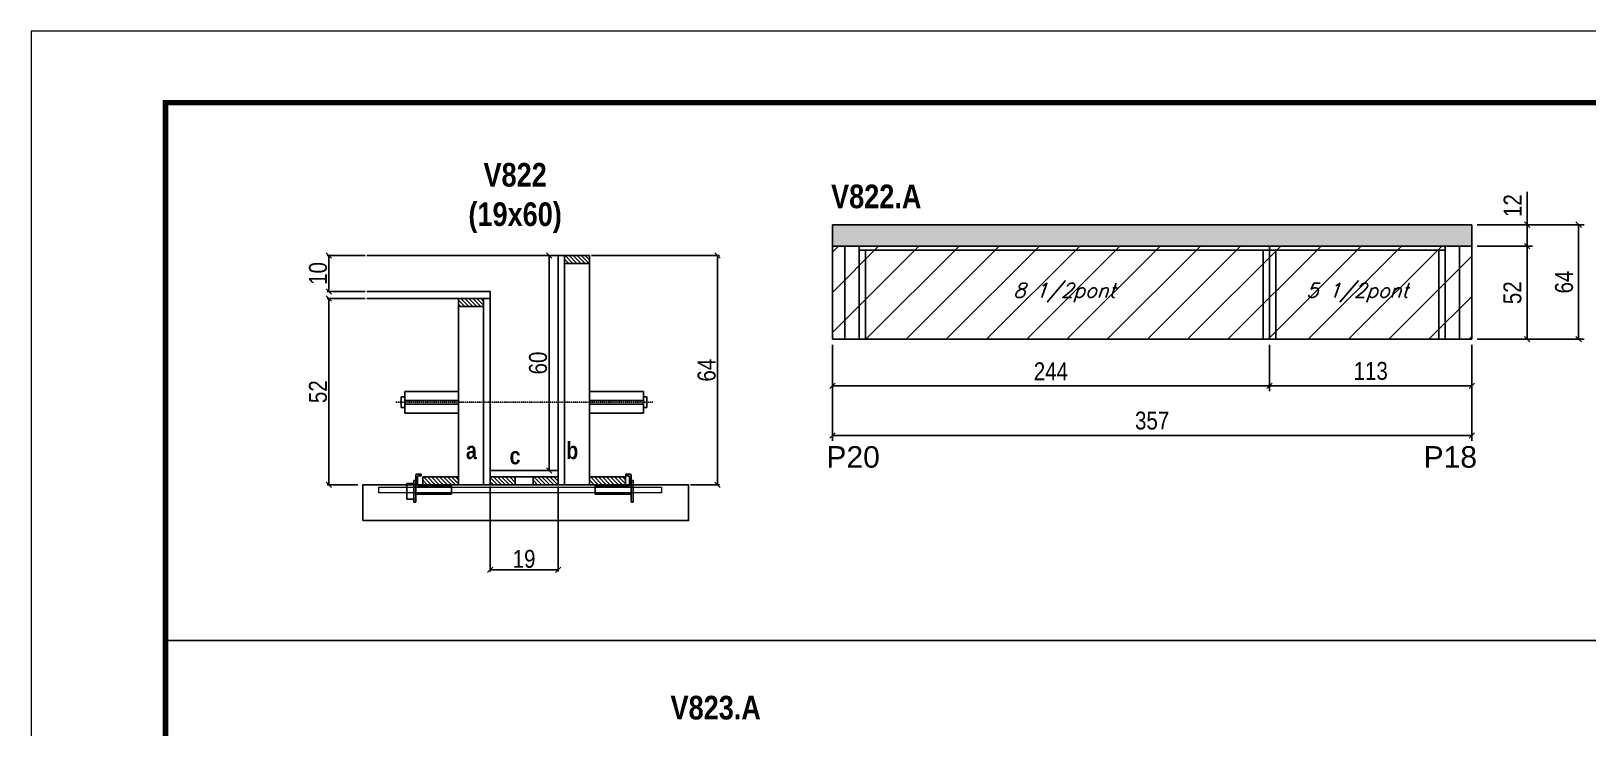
# Model space of a CAD drawing. Extents: x 3309 to 9590, y -2522 to 14608.
# Drawn here: x 4908 to 5777, y 9625 to 10014 of the extents above; entities that cross this region are included whole.
import ezdxf

# ---------------------------------------------------------------- set-up
doc = ezdxf.new("R2010")
doc.units = 0
doc.linetypes.add('DASHED', pattern=[0.75, 0.5, -0.25])
doc.linetypes.add('HIDDEN', pattern=[0.375, 0.25, -0.125])
for name, color, linetype in [('5', 5, 'Continuous'), ('barrote', 251, 'Continuous'), ('COTA', 241, 'Continuous'), ('detalhes', 4, 'Continuous'), ('NOMENCLATURA', 7, 'Continuous'), ('Painéis', 200, 'Continuous'), ('presilha', 1, 'Continuous'), ('SARR_2.2x10', 60, 'Continuous'), ('SARR_2.2x7', 40, 'Continuous'), ('SARR_3.5x7', 81, 'Continuous'), ('TENSOR', 3, 'Continuous'), ('texto', 7, 'Continuous')]:
    doc.layers.add(name, color=color, linetype=linetype)
for name, color, linetype, lineweight in [('CONCRETO', 251, 'Continuous', 25), ('Folhas', 255, 'Continuous', 9), ('Hachura', 251, 'Continuous', 9), ('SARRAFO DE PRESSAO', 251, 'DASHED', 9), ('SCO-___-LAJ', 2, 'Continuous', 0)]:
    doc.layers.add(name, color=color, linetype=linetype, lineweight=lineweight)
doc.styles.add('COTA TECNICA', font='techl___.ttf', dxfattribs={"height": 10})
doc.styles.add('COTA TECNICA 2X', font='techl___.ttf', dxfattribs={"height": 10})
doc.styles.add('Romans', font='romans.shx')
doc.styles.get("Standard").update_dxf_attribs({"font": 'arial.ttf'})
doc.styles.add('TECNICA', font='techb___.ttf', dxfattribs={"height": 10})
doc.dimstyles.new('PAINEL', dxfattribs={"dimtxt": 10, "dimasz": 3, "dimexe": 3, "dimexo": 3, "dimgap": 3, "dimtad": 1, "dimdec": 1, "dimzin": 12, "dimdsep": 46, "dimtxsty": 'COTA TECNICA', "dimblk1": 'OBLIQUE', "dimblk2": 'OBLIQUE', "dimsah": 1, "dimcen": 0.9, "dimclrd": 4, "dimclre": 4, "dimclrt": 240, "dimadec": 1, "dimazin": 3, "dimtfac": 1, "dimtdec": 1, "dimtmove": 0, "dimatfit": 3, "dimfxl": 1, "dimtolj": 1, "dimtzin": 12, "dimarcsym": 0})
doc.dimstyles.new('SECAO', dxfattribs={"dimscale": 0.333333, "dimtxt": 5, "dimasz": 9, "dimexe": 3, "dimexo": 3, "dimgap": 3, "dimtad": 1, "dimdec": 1, "dimlfac": 0.5, "dimzin": 12, "dimdsep": 46, "dimtxsty": 'COTA TECNICA 2X', "dimblk1": 'OBLIQUE', "dimblk2": 'OBLIQUE', "dimsah": 1, "dimcen": 0.9, "dimclrd": 4, "dimclre": 4, "dimclrt": 240, "dimadec": 1, "dimazin": 3, "dimtfac": 1, "dimtdec": 1, "dimtmove": 0, "dimatfit": 3, "dimfxl": 1, "dimtolj": 1, "dimtzin": 12, "dimarcsym": 0})
pattern_1 = [(135, (38399.5762, -113751.8887), (-1.122532015, -1.122532015), [])]

# ---------------------------------------------------------------- blocks, each defined once
blk = doc.blocks.new('9999999999')
at = {"layer": 'Folhas'}
blk.add_lwpolyline([(98138.98, 34190.21), (99623.98, 34190.21), (99623.98, 35240.21), (98138.98, 35240.21)], close=True, dxfattribs=at)
at = {"layer": 'Folhas', "color": 30, "const_width": 3}
blk.add_lwpolyline([(98213.98, 34230.21), (99583.98, 34230.21), (99583.98, 35200.21), (98213.98, 35200.21)], close=True, dxfattribs=at)
blk = doc.blocks.new('_Oblique')
at = {"color": 0, "linetype": 'ByBlock', "lineweight": -2}
blk.add_line((-0.5, -0.5), (0.5, 0.5), dxfattribs=at)
blk = doc.blocks.new('*D1934')
at = {"layer": 'COTA', "color": 4, "lineweight": -2, "transparency": 16777216}
for p, q in [((5164.04, 9759.28), (5164.04, 9711.81)), ((5202.04, 9759.28), (5202.04, 9711.81)), ((5202.04, 9712.81), (5164.04, 9712.81))]:
    blk.add_line(p, q, dxfattribs=at)
at = {"layer": 'Defpoints', "color": 0, "transparency": 16777216}
for p in [(5164.04, 9760.28), (5202.04, 9760.28), (5164.04, 9712.81)]:
    blk.add_point(p, dxfattribs=at)
at = {"layer": 'COTA', "color": 4, "lineweight": -2, "transparency": 16777216, "xscale": 3, "yscale": 3, "zscale": 3, "rotation": 180}
blk.add_blockref('_Oblique', (5164.04, 9712.81), dxfattribs=at)
at = {"layer": 'COTA', "color": 4, "lineweight": -2, "transparency": 16777216, "xscale": 3, "yscale": 3, "zscale": 3}
blk.add_blockref('_Oblique', (5202.04, 9712.81), dxfattribs=at)
at = {"layer": 'COTA', "color": 240, "transparency": 16777216, "insert": (5183.04, 9718.9), "char_height": 10, "attachment_point": 5, "style": 'COTA TECNICA 2X'}
blk.add_mtext('\\A1;19', dxfattribs=at)
blk = doc.blocks.new('PRESILHA METÁLICA 1')
at = {"layer": 'presilha'}
for p, q in [((6, 15.5), (7.5, 15.5)), ((6, -2.5), (6, 15.5)), ((7.5, 10.6), (7.5, 19.9)), ((7.5, 15.5), (7.5, -2.5)), ((12, 21), (8.6, 21)), ((9, 11.6), (9, 18.9)), ((12, 19.5), (9.6, 19.5)), ((12, 21), (12, 19.5)), ((0, 13), (6, 13)), ((0, 13), (0, 0)), ((6, 0), (0, 0)), ((6, 13), (6, 0)), ((37.5, 4.1), (7.5, 4.1)), ((37.5, 11), (9.6, 11)), ((37.5, 11), (37.5, 4.1)), ((7.5, -2.5), (6, -2.5))]:
    blk.add_line(p, q, dxfattribs=at)
for centre, radius, start, end in [((8.6, 19.9), 1.14, 90, 180), ((9.6, 18.9), 0.57, 90, 180), ((9.6, 11.6), 0.57, 180, 270)]:
    blk.add_arc(centre, radius, start, end, dxfattribs=at)
blk = doc.blocks.new('PRESILHA METÁLICA 2')
at = {"layer": 'presilha'}
for p, q in [((-30.8, 13.5), (-30.8, 6.6)), ((-30.8, 13.5), (-2.8, 13.5)), ((-5.2, 23.5), (-5.2, 22)), ((-5.2, 23.5), (-1.9, 23.5)), ((-5.2, 22), (-2.8, 22)), ((-2.2, 14.1), (-2.2, 21.4)), ((0.8, 18), (-0.8, 18)), ((-0.8, 18), (-0.8, 0)), ((-0.8, 14.6), (-0.8, 22.4)), ((0.8, 0), (0.8, 18)), ((-30.8, 6.6), (-0.8, 6.6)), ((-0.8, 0), (0.8, 0))]:
    blk.add_line(p, q, dxfattribs=at)
for centre, radius, start, end in [((-2.8, 21.4), 0.57, 0, 90), ((-2.8, 14.1), 0.57, 270, 0), ((-1.9, 22.4), 1.14, 0, 90)]:
    blk.add_arc(centre, radius, start, end, dxfattribs=at)
blk = doc.blocks.new('*D1935')
at = {"layer": 'COTA', "color": 4, "lineweight": -2, "transparency": 16777216}
for p, q in [((5220.64, 9888.28), (5292.08, 9888.28)), ((5291.08, 9888.28), (5291.08, 9760.28)), ((5275.85, 9760.28), (5292.08, 9760.28))]:
    blk.add_line(p, q, dxfattribs=at)
at = {"layer": 'Defpoints', "color": 0, "transparency": 16777216}
for p in [(5219.64, 9888.28), (5274.85, 9760.28), (5291.08, 9760.28)]:
    blk.add_point(p, dxfattribs=at)
at = {"layer": 'COTA', "color": 4, "lineweight": -2, "transparency": 16777216, "xscale": 3, "yscale": 3, "zscale": 3}
for p, rotation in [((5291.08, 9888.28), 90), ((5291.08, 9760.28), 270)]:
    blk.add_blockref('_Oblique', p, dxfattribs=dict(at, rotation=rotation))
at = {"layer": 'COTA', "color": 240, "transparency": 16777216, "insert": (5284.98, 9824.28), "char_height": 10, "attachment_point": 5, "rotation": 90, "style": 'COTA TECNICA 2X'}
blk.add_mtext('\\A1;64', dxfattribs=at)
blk = doc.blocks.new('*D1936')
at = {"layer": 'COTA', "color": 4, "lineweight": -2, "transparency": 16777216}
for p, q in [((5094.34, 9864.28), (5073.12, 9864.28)), ((5074.12, 9864.28), (5074.12, 9760.28)), ((5090.22, 9760.28), (5073.12, 9760.28))]:
    blk.add_line(p, q, dxfattribs=at)
at = {"layer": 'Defpoints', "color": 0, "transparency": 16777216}
for p in [(5095.34, 9864.28, 0), (5074.12, 9760.28), (5091.22, 9760.28)]:
    blk.add_point(p, dxfattribs=at)
at = {"layer": 'COTA', "color": 4, "lineweight": -2, "transparency": 16777216, "xscale": 3, "yscale": 3, "zscale": 3}
for p, rotation in [((5074.12, 9864.28), 90), ((5074.12, 9760.28), 270)]:
    blk.add_blockref('_Oblique', p, dxfattribs=dict(at, rotation=rotation))
at = {"layer": 'COTA', "color": 240, "transparency": 16777216, "insert": (5068.01, 9812.28), "char_height": 10, "attachment_point": 5, "rotation": 90, "style": 'COTA TECNICA 2X'}
blk.add_mtext('\\A1;52', dxfattribs=at)
blk = doc.blocks.new('*D1937')
at = {"layer": 'COTA', "color": 4, "lineweight": -2, "transparency": 16777216}
for p, q in [((5201.04, 9888.28), (5195.96, 9888.28)), ((5196.96, 9768.28), (5196.96, 9888.28)), ((5201.04, 9768.28), (5195.96, 9768.28))]:
    blk.add_line(p, q, dxfattribs=at)
at = {"layer": 'Defpoints', "color": 0, "transparency": 16777216}
for p in [(5196.96, 9888.28), (5202.04, 9888.28), (5202.04, 9768.28)]:
    blk.add_point(p, dxfattribs=at)
at = {"layer": 'COTA', "color": 4, "lineweight": -2, "transparency": 16777216, "xscale": 3, "yscale": 3, "zscale": 3}
for p, rotation in [((5196.96, 9888.28), 90), ((5196.96, 9768.28), 270)]:
    blk.add_blockref('_Oblique', p, dxfattribs=dict(at, rotation=rotation))
at = {"layer": 'COTA', "color": 240, "transparency": 16777216, "insert": (5190.86, 9828.28), "char_height": 10, "attachment_point": 5, "rotation": 90, "style": 'COTA TECNICA 2X'}
blk.add_mtext('\\A1;60', dxfattribs=at)
blk = doc.blocks.new('*D1938')
at = {"layer": 'COTA', "color": 4, "lineweight": -2, "transparency": 16777216}
for p, q in [((5094.34, 9888.28), (5073.12, 9888.28)), ((5074.12, 9868.28), (5074.12, 9888.28)), ((5094.34, 9868.28), (5073.12, 9868.28))]:
    blk.add_line(p, q, dxfattribs=at)
at = {"layer": 'Defpoints', "color": 0, "transparency": 16777216}
for p in [(5074.12, 9888.28), (5095.34, 9888.28), (5095.34, 9868.28)]:
    blk.add_point(p, dxfattribs=at)
at = {"layer": 'COTA', "color": 4, "lineweight": -2, "transparency": 16777216, "xscale": 3, "yscale": 3, "zscale": 3}
for p, rotation in [((5074.12, 9888.28), 90), ((5074.12, 9868.28), 270)]:
    blk.add_blockref('_Oblique', p, dxfattribs=dict(at, rotation=rotation))
at = {"layer": 'COTA', "color": 240, "transparency": 16777216, "insert": (5068.02, 9878.28), "char_height": 10, "attachment_point": 5, "rotation": 90, "style": 'COTA TECNICA 2X'}
blk.add_mtext('\\A1;10', dxfattribs=at)
blk = doc.blocks.new('*D1939')
at = {"layer": 'COTA', "color": 4, "linetype": 'ByBlock', "lineweight": -2, "transparency": 16777216}
for p, q in [((5599.12, 9838.52), (5599.12, 9812.6)), ((5712.12, 9838.52), (5712.12, 9812.6)), ((5712.12, 9815.6), (5599.12, 9815.6))]:
    blk.add_line(p, q, dxfattribs=at)
at = {"layer": 'Defpoints', "color": 0, "linetype": 'ByBlock', "transparency": 16777216}
for p in [(5599.12, 9841.52), (5712.12, 9841.52), (5599.12, 9815.6)]:
    blk.add_point(p, dxfattribs=at)
at = {"layer": 'COTA', "color": 4, "linetype": 'ByBlock', "lineweight": -2, "transparency": 16777216, "xscale": 3, "yscale": 3, "zscale": 3, "rotation": 180}
blk.add_blockref('_Oblique', (5599.12, 9815.6), dxfattribs=at)
at = {"layer": 'COTA', "color": 4, "linetype": 'ByBlock', "lineweight": -2, "transparency": 16777216, "xscale": 3, "yscale": 3, "zscale": 3}
blk.add_blockref('_Oblique', (5712.12, 9815.6), dxfattribs=at)
at = {"layer": 'COTA', "color": 240, "linetype": 'ByBlock', "transparency": 16777216, "insert": (5655.62, 9823.82), "char_height": 10, "attachment_point": 5, "style": 'COTA TECNICA'}
blk.add_mtext('\\A1;113', dxfattribs=at)
blk = doc.blocks.new('*D1940')
at = {"layer": 'COTA', "color": 4, "linetype": 'ByBlock', "lineweight": -2, "transparency": 16777216}
for p, q in [((5355.12, 9838.52), (5355.12, 9812.6)), ((5599.12, 9838.52), (5599.12, 9812.6)), ((5599.12, 9815.6), (5355.12, 9815.6))]:
    blk.add_line(p, q, dxfattribs=at)
at = {"layer": 'Defpoints', "color": 0, "linetype": 'ByBlock', "transparency": 16777216}
for p in [(5355.12, 9841.52), (5599.12, 9841.52), (5355.12, 9815.6)]:
    blk.add_point(p, dxfattribs=at)
at = {"layer": 'COTA', "color": 4, "linetype": 'ByBlock', "lineweight": -2, "transparency": 16777216, "xscale": 3, "yscale": 3, "zscale": 3, "rotation": 180}
blk.add_blockref('_Oblique', (5355.12, 9815.6), dxfattribs=at)
at = {"layer": 'COTA', "color": 4, "linetype": 'ByBlock', "lineweight": -2, "transparency": 16777216, "xscale": 3, "yscale": 3, "zscale": 3}
blk.add_blockref('_Oblique', (5599.12, 9815.6), dxfattribs=at)
at = {"layer": 'COTA', "color": 240, "linetype": 'ByBlock', "transparency": 16777216, "insert": (5477.12, 9823.67), "char_height": 10, "attachment_point": 5, "style": 'COTA TECNICA'}
blk.add_mtext('\\A1;244', dxfattribs=at)
blk = doc.blocks.new('*D1943')
at = {"layer": 'COTA', "color": 4, "linetype": 'ByBlock', "lineweight": -2, "transparency": 16777216}
for p, q in [((5355.12, 9838.52), (5355.12, 9784.89)), ((5712.12, 9838.52), (5712.12, 9784.89)), ((5712.12, 9787.89), (5355.12, 9787.89))]:
    blk.add_line(p, q, dxfattribs=at)
at = {"layer": 'Defpoints', "color": 0, "linetype": 'ByBlock', "transparency": 16777216}
for p in [(5355.12, 9841.52), (5712.12, 9841.52), (5355.12, 9787.89)]:
    blk.add_point(p, dxfattribs=at)
at = {"layer": 'COTA', "color": 4, "linetype": 'ByBlock', "lineweight": -2, "transparency": 16777216, "xscale": 3, "yscale": 3, "zscale": 3, "rotation": 180}
blk.add_blockref('_Oblique', (5355.12, 9787.89), dxfattribs=at)
at = {"layer": 'COTA', "color": 4, "linetype": 'ByBlock', "lineweight": -2, "transparency": 16777216, "xscale": 3, "yscale": 3, "zscale": 3}
blk.add_blockref('_Oblique', (5712.12, 9787.89), dxfattribs=at)
at = {"layer": 'COTA', "color": 240, "linetype": 'ByBlock', "transparency": 16777216, "insert": (5533.62, 9796.11), "char_height": 10, "attachment_point": 5, "style": 'COTA TECNICA'}
blk.add_mtext('\\A1;357', dxfattribs=at)
blk = doc.blocks.new('*D1944')
at = {"layer": 'COTA', "color": 4, "lineweight": -2, "transparency": 16777216}
for p, q in [((5715.12, 9893.52), (5745.91, 9893.52)), ((5742.91, 9893.52), (5742.91, 9841.52)), ((5715.12, 9841.52), (5745.91, 9841.52))]:
    blk.add_line(p, q, dxfattribs=at)
at = {"layer": 'Defpoints', "color": 0, "transparency": 16777216}
for p in [(5712.12, 9893.52, 0), (5712.12, 9841.52, 0), (5742.91, 9841.52)]:
    blk.add_point(p, dxfattribs=at)
at = {"layer": 'COTA', "color": 4, "lineweight": -2, "transparency": 16777216, "xscale": 3, "yscale": 3, "zscale": 3}
for p, rotation in [((5742.91, 9893.52), 90), ((5742.91, 9841.52), 270)]:
    blk.add_blockref('_Oblique', p, dxfattribs=dict(at, rotation=rotation))
at = {"layer": 'COTA', "color": 240, "transparency": 16777216, "insert": (5734.8, 9867.52), "char_height": 10, "attachment_point": 5, "rotation": 90, "style": 'COTA TECNICA'}
blk.add_mtext('\\A1;52', dxfattribs=at)
blk = doc.blocks.new('*D1947')
at = {"layer": 'COTA', "color": 4, "lineweight": -2, "transparency": 16777216}
for p, q in [((5742.91, 9905.52), (5742.91, 9923.83)), ((5715.12, 9905.52), (5745.91, 9905.52)), ((5742.91, 9893.52), (5742.91, 9905.52)), ((5715.12, 9893.52), (5745.91, 9893.52))]:
    blk.add_line(p, q, dxfattribs=at)
at = {"layer": 'Defpoints', "color": 0, "transparency": 16777216}
for p in [(5712.12, 9905.52), (5742.91, 9905.52), (5712.12, 9893.52)]:
    blk.add_point(p, dxfattribs=at)
at = {"layer": 'COTA', "color": 4, "lineweight": -2, "transparency": 16777216, "xscale": 3, "yscale": 3, "zscale": 3}
for p, rotation in [((5742.91, 9905.52), 90), ((5742.91, 9893.52), 270)]:
    blk.add_blockref('_Oblique', p, dxfattribs=dict(at, rotation=rotation))
at = {"layer": 'COTA', "color": 240, "transparency": 16777216, "insert": (5734.85, 9916.17), "char_height": 10, "attachment_point": 5, "rotation": 90, "style": 'COTA TECNICA'}
blk.add_mtext('\\A1;12', dxfattribs=at)
blk = doc.blocks.new('*D1948')
at = {"layer": 'COTA', "color": 4, "lineweight": -2, "transparency": 16777216}
for p, q in [((5715.12, 9905.52), (5774.72, 9905.52)), ((5771.72, 9841.52), (5771.72, 9905.52)), ((5715.12, 9841.52), (5774.72, 9841.52))]:
    blk.add_line(p, q, dxfattribs=at)
at = {"layer": 'Defpoints', "color": 0, "transparency": 16777216}
for p in [(5712.12, 9905.52), (5771.72, 9905.52), (5712.12, 9841.52)]:
    blk.add_point(p, dxfattribs=at)
at = {"layer": 'COTA', "color": 4, "lineweight": -2, "transparency": 16777216, "xscale": 3, "yscale": 3, "zscale": 3}
for p, rotation in [((5771.72, 9905.52), 90), ((5771.72, 9841.52), 270)]:
    blk.add_blockref('_Oblique', p, dxfattribs=dict(at, rotation=rotation))
at = {"layer": 'COTA', "color": 240, "transparency": 16777216, "insert": (5763.61, 9873.52), "char_height": 10, "attachment_point": 5, "rotation": 90, "style": 'COTA TECNICA'}
blk.add_mtext('\\A1;64', dxfattribs=at)

msp = doc.modelspace()

# ---------------------------------------------------------------- hatches: boundary and pattern name
at = {"layer": 'COTA'}
h = msp.add_hatch(dxfattribs=at)
h.set_pattern_fill('AR-CONC', color=256, scale=0.03)
h.paths.add_polyline_path([(5355.12, 9905.52), (5355.12, 9893.52), (5712.12, 9893.52), (5712.12, 9905.52)])
at = {"layer": 'Hachura', "linetype": 'ByBlock'}
h = msp.add_hatch(dxfattribs=at)
h.set_pattern_fill('ANSI31', color=256, scale=5)
h.paths.add_polyline_path([(5599.12, 9893.52), (5355.12, 9893.52), (5355.12, 9841.52), (5599.12, 9841.52)])
h.paths.add_polyline_path([(5712.12, 9893.52), (5599.12, 9893.52), (5599.12, 9841.52), (5712.12, 9841.52)])
at = {"layer": 'SARR_2.2x10'}
h = msp.add_hatch(dxfattribs=at)
h.set_pattern_fill('ANSI31', color=256, scale=0.5, angle=90)
h.set_pattern_definition([(135, (38319.9762, -113751.8887), (-1.122532015, -1.122532015), [])])
h.paths.add_polyline_path([(5126.44, 9764.68), (5126.44, 9760.28), (5146.44, 9760.28), (5146.44, 9764.68)])
h = msp.add_hatch(dxfattribs=at)
h.set_pattern_fill('ANSI31', color=256, scale=0.5, angle=90)
h.set_pattern_definition([(135, (38413.1762, -113751.8887), (-1.122532015, -1.122532015), [])])
h.paths.add_polyline_path([(5219.64, 9764.68), (5219.64, 9760.28), (5239.64, 9760.28), (5239.64, 9764.68)])
at = {"layer": 'SARR_2.2x7'}
h = msp.add_hatch(dxfattribs=at)
h.set_pattern_fill('ANSI31', color=256, scale=0.5, angle=90)
h.set_pattern_definition([(135, (38333.9762, -113628.2887), (-1.122532015, -1.122532015), [])])
h.paths.add_polyline_path([(5205.64, 9888.28), (5205.64, 9883.88), (5219.64, 9883.88), (5219.64, 9888.28)])
h = msp.add_hatch(dxfattribs=at)
h.set_pattern_fill('ANSI31', color=256, scale=0.5, angle=90)
h.set_pattern_definition([(135, (38313.9762, -113652.2887), (-1.122532015, -1.122532015), [])])
h.paths.add_polyline_path([(5160.44, 9864.28), (5160.44, 9859.88), (5146.44, 9859.88), (5146.44, 9864.28)])
h = msp.add_hatch(dxfattribs=at)
h.set_pattern_fill('ANSI31', color=256, scale=0.5, angle=90)
h.set_pattern_definition(pattern_1)
h.paths.add_polyline_path([(5178.04, 9760.28), (5178.04, 9764.68), (5164.04, 9764.68), (5164.04, 9760.28)])
h = msp.add_hatch(dxfattribs=at)
h.set_pattern_fill('ANSI31', color=256, scale=0.5, angle=90)
h.set_pattern_definition(pattern_1)
h.paths.add_polyline_path([(5188.04, 9764.68), (5188.04, 9760.28), (5202.04, 9760.28), (5202.04, 9764.68)])

# ---------------------------------------------------------------- linework, layer by layer
at = {"ltscale": 3}
for p, q in [((5116.44, 9812.37), (5116.44, 9800.37)), ((5116.44, 9812.37), (5146.44, 9812.37)), ((5249.64, 9812.37), (5219.64, 9812.37)), ((5249.64, 9812.37), (5249.64, 9800.37)), ((5114.44, 9809.37), (5114.44, 9803.37)), ((5116.44, 9809.37), (5114.44, 9809.37)), ((5116.44, 9803.37), (5114.44, 9803.37)), ((5146.44, 9807.37), (5116.44, 9807.37)), ((5146.44, 9805.37), (5116.44, 9805.37)), ((5219.64, 9807.37), (5249.64, 9807.37)), ((5219.64, 9805.37), (5249.64, 9805.37)), ((5251.64, 9809.37), (5249.64, 9809.37)), ((5249.64, 9803.37), (5251.64, 9803.37)), ((5251.64, 9809.37), (5251.64, 9803.37)), ((5116.44, 9800.37), (5146.44, 9800.37)), ((5249.64, 9800.37), (5219.64, 9800.37))]:
    msp.add_line(p, q, dxfattribs=at)
at = {"layer": 'barrote'}
msp.add_lwpolyline([(5092.98, 9740.28), (5274.9, 9740.28), (5274.9, 9760.28), (5092.98, 9760.28)], close=True, dxfattribs=at)
at = {"layer": 'CONCRETO', "linetype": 'Continuous'}
msp.add_line((5095.34, 9888.28), (5202.04, 9888.28), dxfattribs=at)
at = {"layer": 'COTA'}
for p, q in [((5355.12, 9893.52), (5355.12, 9905.52)), ((5355.12, 9905.52), (5712.12, 9905.52)), ((5712.12, 9905.52), (5712.12, 9893.52)), ((4982.87, 9673.44), (6352.87, 9673.44))]:
    msp.add_line(p, q, dxfattribs=at)
at = {"layer": 'detalhes', "color": 250}
msp.add_line((5092.98, 9740.28), (5092.98, 9760.28), dxfattribs=at)
at = {"layer": 'Painéis', "linetype": 'ByBlock'}
for p, q in [((5712.12, 9893.52), (5355.12, 9893.52)), ((5355.12, 9841.52), (5355.12, 9893.52)), ((5599.12, 9841.52), (5599.12, 9893.52)), ((5712.12, 9841.52), (5712.12, 9893.52)), ((5712.12, 9841.52), (5355.12, 9841.52))]:
    msp.add_line(p, q, dxfattribs=at)
at = {"layer": 'Painéis', "linetype": 'Continuous'}
for points in [[(5205.64, 9760.28), (5205.64, 9888.28), (5202.04, 9888.28), (5202.04, 9760.28)], [(5160.44, 9760.28), (5160.44, 9864.28), (5164.04, 9864.28), (5164.04, 9760.28)], [(5202.04, 9768.28), (5164.04, 9768.28), (5164.04, 9764.68), (5202.04, 9764.68)]]:
    msp.add_lwpolyline(points, close=True, dxfattribs=at)
msp.add_lwpolyline([(5095.34, 9864.28), (5164.04, 9864.28), (5164.04, 9868.28), (5095.34, 9868.28)], dxfattribs=at)
at = {"layer": 'SARR_2.2x10'}
for points in [[(5126.44, 9764.68), (5146.44, 9764.68), (5146.44, 9760.28), (5126.44, 9760.28)], [(5219.64, 9764.68), (5239.64, 9764.68), (5239.64, 9760.28), (5219.64, 9760.28)]]:
    msp.add_lwpolyline(points, close=True, dxfattribs=at)
at = {"layer": 'SARR_2.2x7', "linetype": 'Continuous'}
for p, q in [((5362.12, 9841.52), (5362.12, 9893.52)), ((5599.12, 9891.32), (5370.12, 9891.32)), ((5697.12, 9891.32), (5599.12, 9891.32)), ((5705.12, 9841.52), (5705.12, 9893.52))]:
    msp.add_line(p, q, dxfattribs=at)
at = {"layer": 'SARR_2.2x7', "elevation": 0}
for points in [[(5219.64, 9888.28), (5205.64, 9888.28), (5205.64, 9883.88), (5219.64, 9883.88)], [(5146.44, 9864.28), (5160.44, 9864.28), (5160.44, 9859.88), (5146.44, 9859.88)]]:
    msp.add_lwpolyline(points, close=True, dxfattribs=at)
at = {"layer": 'SARR_2.2x7'}
for points in [[(5164.04, 9764.68), (5178.04, 9764.68), (5178.04, 9760.28), (5164.04, 9760.28)], [(5202.04, 9764.68), (5188.04, 9764.68), (5188.04, 9760.28), (5202.04, 9760.28)]]:
    msp.add_lwpolyline(points, close=True, dxfattribs=at)
at = {"layer": 'SARR_3.5x7'}
for p, q in [((5370.12, 9893.52), (5370.12, 9841.52)), ((5373.62, 9891.32), (5373.62, 9841.52)), ((5595.62, 9891.32), (5595.62, 9841.52)), ((5602.62, 9891.32), (5602.62, 9841.52)), ((5693.62, 9891.32), (5693.62, 9841.52)), ((5697.12, 9893.52), (5697.12, 9841.52))]:
    msp.add_line(p, q, dxfattribs=at)
for points in [[(5205.64, 9883.88), (5219.64, 9883.88), (5219.64, 9760.28), (5205.64, 9760.28)], [(5160.44, 9859.88), (5146.44, 9859.88), (5146.44, 9760.28), (5160.44, 9760.28)]]:
    msp.add_lwpolyline(points, close=True, dxfattribs=at)
at = {"layer": 'SCO-___-LAJ', "color": 1}
msp.add_lwpolyline([(5101.98, 9758.95), (5259.82, 9758.95), (5259.82, 9755.75), (5101.98, 9755.75)], close=True, dxfattribs=at)
at = {"layer": 'TENSOR', "linetype": 'HIDDEN', "ltscale": 0.5}
msp.add_line((5111.44, 9806.37), (5254.94, 9806.37), dxfattribs=at)

# ---------------------------------------------------------------- block references
at = {"layer": 'presilha', "xscale": 0.6666666666666666, "yscale": 0.6666666666666666, "zscale": 0.6666666666666666}
for name, p in [('PRESILHA METÁLICA 1', (5117.57, 9752.31)), ('PRESILHA METÁLICA 2', (5243.32, 9750.65))]:
    msp.add_blockref(name, p, dxfattribs=at)
at = {"layer": 'SARRAFO DE PRESSAO', "color": 6, "linetype": 'ByBlock'}
msp.add_blockref('9999999999', (-93231.11, -25226.65), dxfattribs=at)

# ---------------------------------------------------------------- texts
at = {"layer": '5', "linetype": 'Continuous'}
for s, rotation, p in [('P20', 359.99996, (5351.79, 9769.88)), ('P18', 0.00004, (5685.15, 9769.88))]:
    msp.add_text(s, height=12, rotation=rotation, dxfattribs=at).set_placement(p)
at = {"layer": 'detalhes', "style": 'TECNICA'}
for s, p in [('a', (5150.56, 9774.67)), ('c', (5174.93, 9771.75)), ('b', (5206.54, 9774.66))]:
    msp.add_text(s, height=9.6, dxfattribs=at).set_placement(p)
at = {"layer": 'NOMENCLATURA', "style": 'TECNICA'}
for s, p in [('V822.A', (5354.41, 9914.7)), ('V823.A', (5264.78, 9629.31))]:
    msp.add_text(s, height=13.2, dxfattribs=at).set_placement(p)
at = {"layer": 'NOMENCLATURA', "insert": (5178.04, 9939.98), "char_height": 13.2, "attachment_point": 2, "style": 'TECNICA'}
msp.add_mtext_dynamic_manual_height_columns('V822\\P(19x60)', width=300.2766, gutter_width=1, heights=[0], dxfattribs=at)
at = {"layer": 'texto', "color": 2, "char_height": 8, "attachment_point": 5, "style": 'Romans'}
for s, insert in [('{\\Q19;\\C256;8 1/2pont}', (5484.62, 9867.52)), ('{\\Q19;\\C256;5 1/2pont}', (5648.12, 9867.52))]:
    msp.add_mtext(s, dxfattribs=dict(at, insert=insert))

# ---------------------------------------------------------------- dimensions: what is measured, and where the dimension line sits
at = {"layer": 'COTA'}
for base, p1, p2, dimstyle, picture, middle in [((5742.91, 9905.52), (5712.12, 9893.52), (5712.12, 9905.52), 'PAINEL', '*D1947', (5734.85, 9916.17)), ((5771.72, 9905.52), (5712.12, 9841.52), (5712.12, 9905.52), 'PAINEL', '*D1948', (5763.61, 9873.52)), ((5074.12, 9888.28), (5095.34, 9868.28), (5095.34, 9888.28), 'SECAO', '*D1938', (5068.02, 9878.28)), ((5196.96, 9888.28), (5202.04, 9768.28), (5202.04, 9888.28), 'SECAO', '*D1937', (5190.86, 9828.28)), ((5291.08, 9760.28, 0), (5219.64, 9888.28), (5274.85, 9760.28, 0), 'SECAO', '*D1935', (5284.98, 9824.28, 0)), ((5742.91, 9841.52, 0), (5712.12, 9893.52), (5712.12, 9841.52), 'PAINEL', '*D1944', (5734.8, 9867.52, 0)), ((5074.12, 9760.28, 0), (5095.34, 9864.28), (5091.22, 9760.28, 0), 'SECAO', '*D1936', (5068.01, 9812.28, 0))]:
    dim = msp.add_linear_dim(base=base, p1=p1, p2=p2, angle=90, dimstyle=dimstyle, dxfattribs=at)
    dim.commit()
    dim.dimension.update_dxf_attribs({"geometry": picture, "text_midpoint": middle})
at = {"layer": 'COTA', "linetype": 'ByBlock'}
dim = msp.add_linear_dim(base=(5355.12, 9815.6), p1=(5599.12, 9841.52), p2=(5355.12, 9841.52), angle=180, dimstyle='PAINEL', override={"dimtmove": 1}, dxfattribs=at)
dim.commit()
dim.dimension.update_dxf_attribs({"geometry": '*D1940', "text_midpoint": (5477.12, 9823.67)})
for base, p2, picture, middle in [((5355.12, 9787.89), (5355.12, 9841.52), '*D1943', (5533.62, 9796.11)), ((5599.12, 9815.6), (5599.12, 9841.52), '*D1939', (5655.62, 9823.82))]:
    dim = msp.add_linear_dim(base=base, p1=(5712.12, 9841.52), p2=p2, angle=180, dimstyle='PAINEL', dxfattribs=at)
    dim.commit()
    dim.dimension.update_dxf_attribs({"geometry": picture, "text_midpoint": middle})
at = {"layer": 'COTA'}
dim = msp.add_linear_dim(base=(5164.04, 9712.81), p1=(5202.04, 9760.28), p2=(5164.04, 9760.28), angle=180, dimstyle='SECAO', dxfattribs=at)
dim.commit()
dim.dimension.update_dxf_attribs({"geometry": '*D1934', "text_midpoint": (5183.04, 9712.81), "dimtype": 160})

doc.saveas('drawing.dxf')
